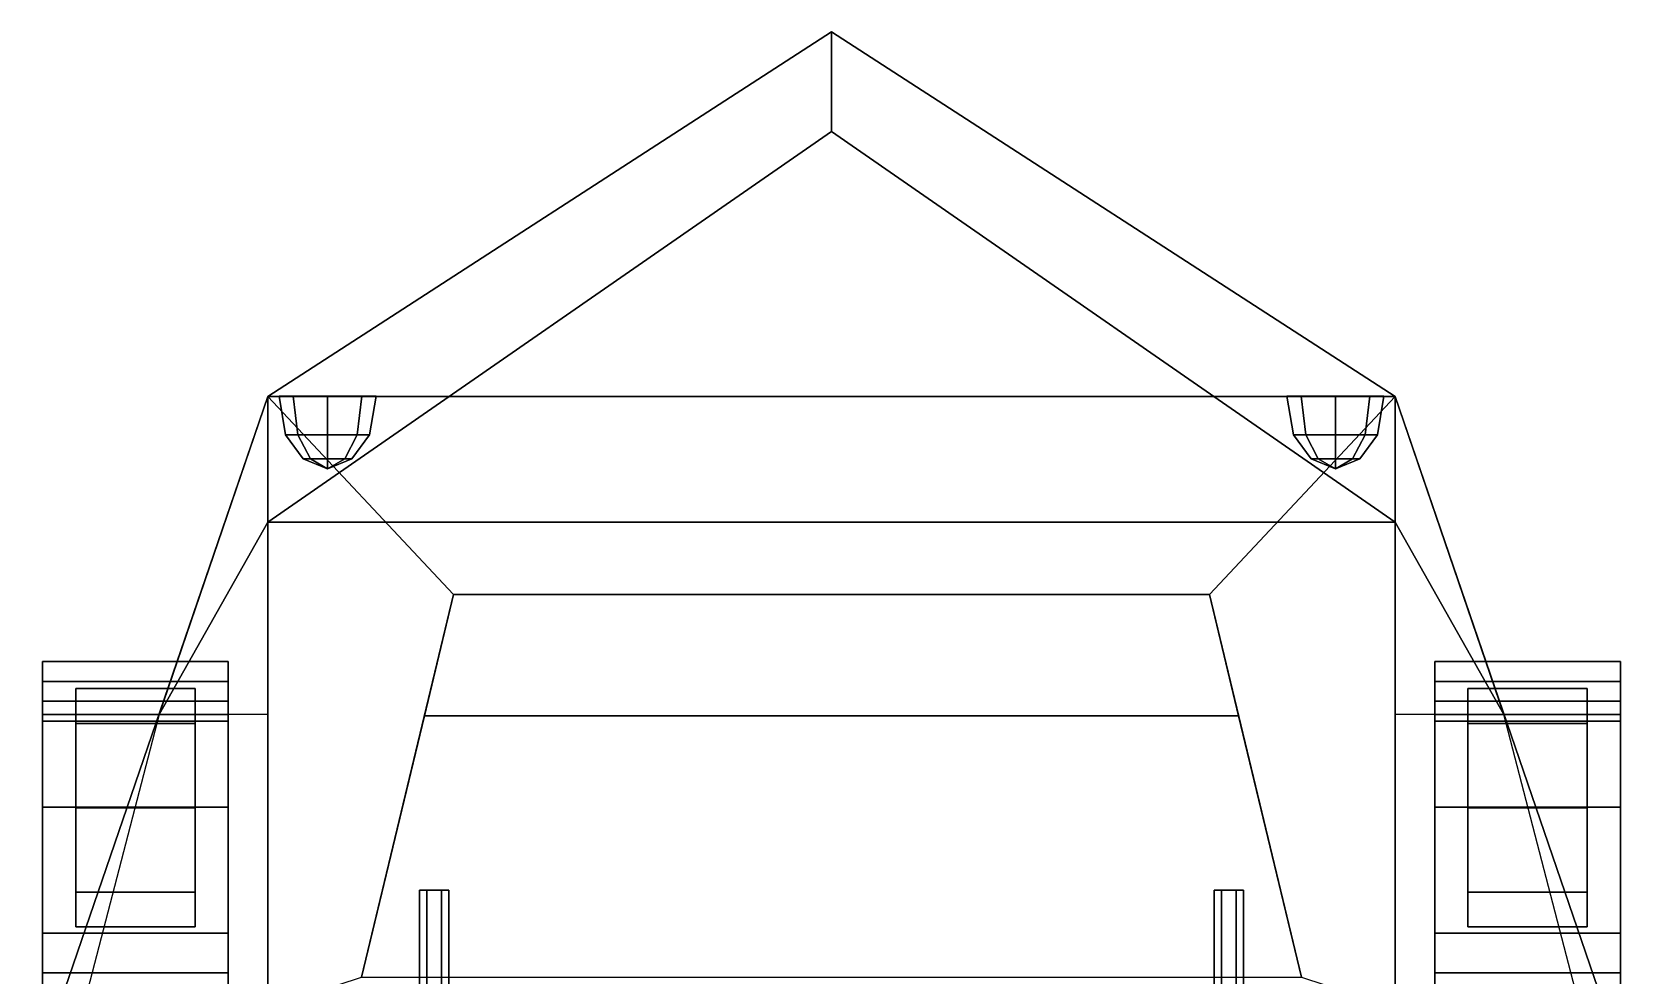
# Model space of a CAD drawing. Extents: x -1.6 to 3, y -6.1 to 13.
# Drawn here: x -1.65 to 1.65, y 3.484 to 5.432 of the extents above; entities that cross this region are included whole.
import ezdxf

# ---------------------------------------------------------------- set-up
doc = ezdxf.new("R2010")
doc.units = 0
doc.layers.get('0').update_dxf_attribs({"linetype": 'CONTINUOUS'})
for name, color, linetype in [('MG', 1, 'CONTINUOUS'), ('TRACKS', 3, 'CONTINUOUS'), ('WHEELS', 2, 'CONTINUOUS')]:
    doc.layers.add(name, color=color, linetype=linetype)

msp = doc.modelspace()

# ---------------------------------------------------------------- linework, layer by layer
for points in [[(1.163, 4.6792, 2.16), (0, 5.4318, 2.0523), (0, 5.4318, 2.0523), (-1.163, 4.6792, 2.16)], [(0, 5.4318, 2.0523), (0, 5.4318, 1.9292), (-1.163, 4.6792, 1.93), (-1.163, 4.6792, 2.16)], [(0, 5.4318, 1.9292), (0, 5.2265, 1.4229), (-1.163, 4.4193, 1.0672), (-1.163, 4.6792, 1.93)], [(1.163, 4.6792, 1.93), (0, 5.4318, 1.9292), (0, 5.4318, 2.0523), (1.163, 4.6792, 2.16)], [(1.163, 4.4193, 1.0672), (0, 5.2265, 1.4229), (0, 5.4318, 1.9292), (1.163, 4.6792, 1.93)], [(1.163, 4.4193, 1.0672), (-1.163, 4.4193, 1.0672), (0, 5.2265, 1.4229)], [(-1.163, 4.6792, 1.93), (-1.65, 3.2563, 1.93), (-1.65, 3.2563, 2.16), (-1.163, 4.6792, 2.16)], [(-1.3878, 4.0225, 1.37), (-1.65, 3.01, 1.3272), (-1.65, 3.2563, 1.93), (-1.163, 4.6792, 1.93)], [(-1.163, 4.6792, 2.16), (-1.65, 3.2563, 2.16), (-0.97, 3.48, 2.16), (-0.78, 4.27, 2.16)], [(-1.163, 4.4193, 1.0672), (-1.3878, 4.0225, 1.37), (-1.163, 4.6792, 1.93)], [(-1.163, 4.6792, 2.16), (-0.78, 4.27, 2.16), (0.78, 4.27, 2.16), (1.163, 4.6792, 2.16)], [(-0.9693, 4.68, 2.3307), (-0.94, 4.68, 2.26), (-1.1107, 4.68, 2.1893), (-1.14, 4.68, 2.26)], [(-1.04, 4.68, 2.36), (-0.9693, 4.68, 2.3307), (-1.14, 4.68, 2.26), (-1.1107, 4.68, 2.3307)], [(-1.1012, 4.6, 2.3212), (-1.1107, 4.68, 2.3307), (-1.14, 4.68, 2.26), (-1.1266, 4.6, 2.26)], [(-1.1266, 4.6, 2.26), (-1.14, 4.68, 2.26), (-1.1107, 4.68, 2.1893), (-1.1012, 4.6, 2.1988)], [(-0.94, 4.68, 2.26), (-0.9693, 4.68, 2.1893), (-1.04, 4.68, 2.16), (-1.1107, 4.68, 2.1893)], [(-1.1012, 4.6, 2.1988), (-1.1107, 4.68, 2.1893), (-1.04, 4.68, 2.16), (-1.04, 4.6, 2.1734)], [(-1.04, 4.6, 2.3466), (-1.04, 4.68, 2.36), (-1.1107, 4.68, 2.3307), (-1.1012, 4.6, 2.3212)], [(-1.04, 4.6, 2.1734), (-1.04, 4.68, 2.16), (-0.9693, 4.68, 2.1893), (-0.9788, 4.6, 2.1988)], [(-0.9788, 4.6, 2.3212), (-0.9693, 4.68, 2.3307), (-1.04, 4.68, 2.36), (-1.04, 4.6, 2.3466)], [(-0.9534, 4.6, 2.26), (-0.94, 4.68, 2.26), (-0.9693, 4.68, 2.3307), (-0.9788, 4.6, 2.3212)], [(-0.9788, 4.6, 2.1988), (-0.9693, 4.68, 2.1893), (-0.94, 4.68, 2.26), (-0.9534, 4.6, 2.26)], [(0.97, 3.48, 2.16), (1.65, 3.2563, 2.16), (1.163, 4.6792, 2.16), (0.78, 4.27, 2.16)], [(0.9534, 4.6, 2.26), (0.94, 4.68, 2.26), (0.9693, 4.68, 2.1893), (0.9788, 4.6, 2.1988)], [(0.9788, 4.6, 2.3212), (0.9693, 4.68, 2.3307), (0.94, 4.68, 2.26), (0.9534, 4.6, 2.26)], [(1.04, 4.68, 2.36), (1.1107, 4.68, 2.3307), (0.94, 4.68, 2.26), (0.9693, 4.68, 2.3307)], [(1.1107, 4.68, 2.3307), (1.14, 4.68, 2.26), (0.9693, 4.68, 2.1893), (0.94, 4.68, 2.26)], [(0.9788, 4.6, 2.1988), (0.9693, 4.68, 2.1893), (1.04, 4.68, 2.16), (1.04, 4.6, 2.1734)], [(1.04, 4.6, 2.3466), (1.04, 4.68, 2.36), (0.9693, 4.68, 2.3307), (0.9788, 4.6, 2.3212)], [(1.14, 4.68, 2.26), (1.1107, 4.68, 2.1893), (1.04, 4.68, 2.16), (0.9693, 4.68, 2.1893)], [(1.04, 4.6, 2.1734), (1.04, 4.68, 2.16), (1.1107, 4.68, 2.1893), (1.1012, 4.6, 2.1988)], [(1.1012, 4.6, 2.3212), (1.1107, 4.68, 2.3307), (1.04, 4.68, 2.36), (1.04, 4.6, 2.3466)], [(1.1012, 4.6, 2.1988), (1.1107, 4.68, 2.1893), (1.14, 4.68, 2.26), (1.1266, 4.6, 2.26)], [(1.1266, 4.6, 2.26), (1.14, 4.68, 2.26), (1.1107, 4.68, 2.3307), (1.1012, 4.6, 2.3212)], [(1.65, 3.2563, 2.16), (1.65, 3.2563, 1.93), (1.163, 4.6792, 1.93), (1.163, 4.6792, 2.16)], [(1.65, 3.2563, 1.93), (1.65, 3.01, 1.3272), (1.3878, 4.0225, 1.37), (1.163, 4.6792, 1.93)], [(1.163, 4.6792, 1.93), (1.3878, 4.0225, 1.37), (1.163, 4.4193, 1.0672)], [(-1.0754, 4.55, 2.2954), (-1.1012, 4.6, 2.3212), (-1.1266, 4.6, 2.26), (-1.09, 4.55, 2.26)], [(-1.09, 4.55, 2.26), (-1.1266, 4.6, 2.26), (-1.1012, 4.6, 2.1988), (-1.0754, 4.55, 2.2246)], [(-1.0754, 4.55, 2.2246), (-1.1012, 4.6, 2.1988), (-1.04, 4.6, 2.1734), (-1.04, 4.55, 2.21)], [(-1.04, 4.55, 2.31), (-1.04, 4.6, 2.3466), (-1.1012, 4.6, 2.3212), (-1.0754, 4.55, 2.2954)], [(-1.04, 4.55, 2.21), (-1.04, 4.6, 2.1734), (-0.9788, 4.6, 2.1988), (-1.0046, 4.55, 2.2246)], [(-1.0046, 4.55, 2.2954), (-0.9788, 4.6, 2.3212), (-1.04, 4.6, 2.3466), (-1.04, 4.55, 2.31)], [(-0.99, 4.55, 2.26), (-0.9534, 4.6, 2.26), (-0.9788, 4.6, 2.3212), (-1.0046, 4.55, 2.2954)], [(-1.0046, 4.55, 2.2246), (-0.9788, 4.6, 2.1988), (-0.9534, 4.6, 2.26), (-0.99, 4.55, 2.26)], [(0.99, 4.55, 2.26), (0.9534, 4.6, 2.26), (0.9788, 4.6, 2.1988), (1.0046, 4.55, 2.2246)], [(1.0046, 4.55, 2.2954), (0.9788, 4.6, 2.3212), (0.9534, 4.6, 2.26), (0.99, 4.55, 2.26)], [(1.0046, 4.55, 2.2246), (0.9788, 4.6, 2.1988), (1.04, 4.6, 2.1734), (1.04, 4.55, 2.21)], [(1.04, 4.55, 2.31), (1.04, 4.6, 2.3466), (0.9788, 4.6, 2.3212), (1.0046, 4.55, 2.2954)], [(1.04, 4.55, 2.21), (1.04, 4.6, 2.1734), (1.1012, 4.6, 2.1988), (1.0754, 4.55, 2.2246)], [(1.0754, 4.55, 2.2954), (1.1012, 4.6, 2.3212), (1.04, 4.6, 2.3466), (1.04, 4.55, 2.31)], [(1.0754, 4.55, 2.2246), (1.1012, 4.6, 2.1988), (1.1266, 4.6, 2.26), (1.09, 4.55, 2.26)], [(1.09, 4.55, 2.26), (1.1266, 4.6, 2.26), (1.1012, 4.6, 2.3212), (1.0754, 4.55, 2.2954)], [(-1.04, 4.53, 2.26), (-1.0754, 4.55, 2.2954), (-1.09, 4.55, 2.26), (-1.04, 4.53, 2.26)], [(-1.04, 4.53, 2.26), (-1.09, 4.55, 2.26), (-1.0754, 4.55, 2.2246), (-1.04, 4.53, 2.26)], [(-1.04, 4.53, 2.26), (-1.04, 4.55, 2.31), (-1.0754, 4.55, 2.2954), (-1.04, 4.53, 2.26)], [(-1.04, 4.53, 2.26), (-1.0754, 4.55, 2.2246), (-1.04, 4.55, 2.21), (-1.04, 4.53, 2.26)], [(-1.04, 4.53, 2.26), (-1.0046, 4.55, 2.2954), (-1.04, 4.55, 2.31), (-1.04, 4.53, 2.26)], [(-1.04, 4.53, 2.26), (-0.99, 4.55, 2.26), (-1.0046, 4.55, 2.2954), (-1.04, 4.53, 2.26)], [(-1.04, 4.53, 2.26), (-1.0046, 4.55, 2.2246), (-0.99, 4.55, 2.26), (-1.04, 4.53, 2.26)], [(-1.04, 4.53, 2.26), (-1.04, 4.55, 2.21), (-1.0046, 4.55, 2.2246), (-1.04, 4.53, 2.26)], [(1.04, 4.53, 2.26), (0.99, 4.55, 2.26), (1.0046, 4.55, 2.2246), (1.04, 4.53, 2.26)], [(1.04, 4.53, 2.26), (1.0046, 4.55, 2.2954), (0.99, 4.55, 2.26), (1.04, 4.53, 2.26)], [(1.04, 4.53, 2.26), (1.0046, 4.55, 2.2246), (1.04, 4.55, 2.21), (1.04, 4.53, 2.26)], [(1.04, 4.53, 2.26), (1.04, 4.55, 2.31), (1.0046, 4.55, 2.2954), (1.04, 4.53, 2.26)], [(1.04, 4.53, 2.26), (1.04, 4.55, 2.21), (1.0754, 4.55, 2.2246), (1.04, 4.53, 2.26)], [(1.04, 4.53, 2.26), (1.0754, 4.55, 2.2246), (1.09, 4.55, 2.26), (1.04, 4.53, 2.26)], [(1.04, 4.53, 2.26), (1.09, 4.55, 2.26), (1.0754, 4.55, 2.2954), (1.04, 4.53, 2.26)], [(1.04, 4.53, 2.26), (1.0754, 4.55, 2.2954), (1.04, 4.55, 2.31), (1.04, 4.53, 2.26)], [(-1.163, 4.4193, 1.0672), (-1.163, 4.0225, 1.37), (-1.3878, 4.0225, 1.37)], [(-1.163, 4.4193, 1.0672), (-1.163, 2.9827, 0.4241), (-1.163, 0.903, 1.2861), (-1.163, 3.01, 1.3272)], [(1.163, 4.4193, 1.0672), (1.163, 2.9827, 0.4241), (-1.163, 2.9827, 0.4241), (-1.163, 4.4193, 1.0672)], [(-1.163, 4.4193, 1.0672), (-1.163, 4.4193, 1.0672), (-1.163, 3.01, 1.3272), (-1.163, 4.0225, 1.37)], [(1.163, 0.903, 1.2861), (1.163, 2.9827, 0.4241), (1.163, 4.4193, 1.0672), (1.163, 3.01, 1.3272)], [(1.163, 3.01, 1.3272), (1.163, 4.4193, 1.0672), (1.163, 4.4193, 1.0672), (1.163, 4.0225, 1.37)], [(1.163, 4.4193, 1.0672), (1.3878, 4.0225, 1.37), (1.163, 4.0225, 1.37)], [(-0.78, 4.27, 2.16), (-0.97, 3.48, 2.16), (-0.97, 3.48, 2.76), (-0.84, 4.02, 2.76)], [(0.84, 4.02, 2.76), (0.78, 4.27, 2.16), (-0.78, 4.27, 2.16), (-0.84, 4.02, 2.76)], [(0.97, 3.48, 2.76), (0.97, 3.48, 2.16), (0.78, 4.27, 2.16), (0.84, 4.02, 2.76)], [(-0.84, 4.02, 2.76), (-0.97, 3.48, 2.76), (0.97, 3.48, 2.76), (0.84, 4.02, 2.76)]]:
    msp.add_3dface(points)
at = {"layer": 'MG'}
for points in [[(-0.805, 3.66, 3.244), (-0.835, 3.66, 3.244), (-0.85, 3.66, 3.27), (-0.79, 3.66, 3.27)], [(-0.79, 3.66, 3.27), (-0.85, 3.66, 3.27), (-0.835, 3.66, 3.296), (-0.805, 3.66, 3.296)], [(-0.85, 3.66, 3.27), (-0.835, 3.66, 3.244), (-0.835, 3.13, 3.244), (-0.85, 3.13, 3.27)], [(-0.835, 3.66, 3.296), (-0.85, 3.66, 3.27), (-0.85, 3.13, 3.27), (-0.835, 3.13, 3.296)], [(-0.835, 3.66, 3.244), (-0.805, 3.66, 3.244), (-0.805, 3.13, 3.244), (-0.835, 3.13, 3.244)], [(-0.805, 3.66, 3.296), (-0.835, 3.66, 3.296), (-0.835, 3.13, 3.296), (-0.805, 3.13, 3.296)], [(-0.805, 3.66, 3.244), (-0.79, 3.66, 3.27), (-0.79, 3.13, 3.27), (-0.805, 3.13, 3.244)], [(-0.79, 3.66, 3.27), (-0.805, 3.66, 3.296), (-0.805, 3.13, 3.296), (-0.79, 3.13, 3.27)], [(0.805, 3.66, 3.296), (0.79, 3.66, 3.27), (0.79, 3.13, 3.27), (0.805, 3.13, 3.296)], [(0.79, 3.66, 3.27), (0.805, 3.66, 3.244), (0.805, 3.13, 3.244), (0.79, 3.13, 3.27)], [(0.85, 3.66, 3.27), (0.79, 3.66, 3.27), (0.805, 3.66, 3.296), (0.835, 3.66, 3.296)], [(0.835, 3.66, 3.244), (0.805, 3.66, 3.244), (0.79, 3.66, 3.27), (0.85, 3.66, 3.27)], [(0.835, 3.66, 3.296), (0.805, 3.66, 3.296), (0.805, 3.13, 3.296), (0.835, 3.13, 3.296)], [(0.805, 3.66, 3.244), (0.835, 3.66, 3.244), (0.835, 3.13, 3.244), (0.805, 3.13, 3.244)], [(0.85, 3.66, 3.27), (0.835, 3.66, 3.296), (0.835, 3.13, 3.296), (0.85, 3.13, 3.27)], [(0.835, 3.66, 3.244), (0.85, 3.66, 3.27), (0.85, 3.13, 3.27), (0.835, 3.13, 3.244)]]:
    msp.add_3dface(points, dxfattribs=at)
at = {"layer": 'TRACKS'}
for points in [[(-1.2451, 4.132, 0.9577), (-1.2451, 4.0225, 0.7251), (-1.6282, 4.0225, 0.7251), (-1.6282, 4.132, 0.9577)], [(-1.6282, 4.132, 0.9577), (-1.6282, 4.0225, 0.7251), (-1.6282, 4.0088, 0.7662), (-1.6282, 4.0909, 0.9577)], [(-1.2451, 4.0499, 1.163), (-1.2451, 4.132, 0.9577), (-1.6282, 4.132, 0.9577), (-1.6282, 4.0499, 1.163)], [(-1.6282, 4.0499, 1.163), (-1.6282, 4.132, 0.9577), (-1.6282, 4.0909, 0.9577), (-1.6282, 4.0225, 1.1356)], [(-1.2451, 4.0088, 0.7662), (-1.2451, 4.0225, 0.7251), (-1.2451, 4.132, 0.9577), (-1.2451, 4.0909, 0.9577)], [(-1.2451, 4.0909, 0.9577), (-1.2451, 4.132, 0.9577), (-1.2451, 4.0499, 1.163), (-1.2451, 4.0225, 1.1356)], [(1.2451, 4.0499, 1.163), (1.2451, 4.132, 0.9577), (1.2451, 4.0909, 0.9577), (1.2451, 4.0225, 1.1356)], [(1.6282, 4.0499, 1.163), (1.6282, 4.132, 0.9577), (1.2451, 4.132, 0.9577), (1.2451, 4.0499, 1.163)], [(1.2451, 4.132, 0.9577), (1.2451, 4.0225, 0.7251), (1.2451, 4.0088, 0.7662), (1.2451, 4.0909, 0.9577)], [(1.6282, 4.132, 0.9577), (1.6282, 4.0225, 0.7251), (1.2451, 4.0225, 0.7251), (1.2451, 4.132, 0.9577)], [(1.6282, 4.0909, 0.9577), (1.6282, 4.132, 0.9577), (1.6282, 4.0499, 1.163), (1.6282, 4.0225, 1.1356)], [(1.6282, 4.0088, 0.7662), (1.6282, 4.0225, 0.7251), (1.6282, 4.132, 0.9577), (1.6282, 4.0909, 0.9577)], [(-1.6282, 4.0909, 0.9577), (-1.6282, 4.0088, 0.7662), (-1.2451, 4.0088, 0.7662), (-1.2451, 4.0909, 0.9577)], [(-1.6282, 4.0225, 1.1356), (-1.6282, 4.0909, 0.9577), (-1.2451, 4.0909, 0.9577), (-1.2451, 4.0225, 1.1356)], [(1.2451, 4.0225, 1.1356), (1.2451, 4.0909, 0.9577), (1.6282, 4.0909, 0.9577), (1.6282, 4.0225, 1.1356)], [(1.2451, 4.0909, 0.9577), (1.2451, 4.0088, 0.7662), (1.6282, 4.0088, 0.7662), (1.6282, 4.0909, 0.9577)], [(-1.2451, 3.831, 1.2724), (-1.2451, 4.0499, 1.163), (-1.6282, 4.0499, 1.163), (-1.6282, 3.831, 1.2724)], [(-1.6282, 3.831, 1.2724), (-1.6282, 4.0499, 1.163), (-1.6282, 4.0225, 1.1356), (-1.6282, 3.831, 1.2314)], [(-1.2451, 4.0225, 1.1356), (-1.2451, 4.0499, 1.163), (-1.2451, 3.831, 1.2724), (-1.2451, 3.831, 1.2314)], [(1.2451, 3.831, 1.2724), (1.2451, 4.0499, 1.163), (1.2451, 4.0225, 1.1356), (1.2451, 3.831, 1.2314)], [(1.6282, 3.831, 1.2724), (1.6282, 4.0499, 1.163), (1.2451, 4.0499, 1.163), (1.2451, 3.831, 1.2724)], [(1.6282, 4.0225, 1.1356), (1.6282, 4.0499, 1.163), (1.6282, 3.831, 1.2724), (1.6282, 3.831, 1.2314)], [(-1.6282, 3.831, 1.2314), (-1.6282, 4.0225, 1.1356), (-1.2451, 4.0225, 1.1356), (-1.2451, 3.831, 1.2314)], [(-1.6282, 4.0225, 0.7251), (-1.6282, 3.4889, 0.301), (-1.6282, 3.4889, 0.3421), (-1.6282, 4.0088, 0.7662)], [(-1.2451, 4.0225, 0.7251), (-1.2451, 3.4889, 0.301), (-1.6282, 3.4889, 0.301), (-1.6282, 4.0225, 0.7251)], [(-1.6282, 4.0088, 0.7662), (-1.6282, 3.4889, 0.3421), (-1.2451, 3.4889, 0.3421), (-1.2451, 4.0088, 0.7662)], [(-1.2451, 3.4889, 0.3421), (-1.2451, 3.4889, 0.301), (-1.2451, 4.0225, 0.7251), (-1.2451, 4.0088, 0.7662)], [(1.2451, 3.831, 1.2314), (1.2451, 4.0225, 1.1356), (1.6282, 4.0225, 1.1356), (1.6282, 3.831, 1.2314)], [(1.6282, 4.0225, 0.7251), (1.6282, 3.4889, 0.301), (1.2451, 3.4889, 0.301), (1.2451, 4.0225, 0.7251)], [(1.2451, 4.0225, 0.7251), (1.2451, 3.4889, 0.301), (1.2451, 3.4889, 0.3421), (1.2451, 4.0088, 0.7662)], [(1.2451, 4.0088, 0.7662), (1.2451, 3.4889, 0.3421), (1.6282, 3.4889, 0.3421), (1.6282, 4.0088, 0.7662)], [(1.6282, 3.4889, 0.3421), (1.6282, 3.4889, 0.301), (1.6282, 4.0225, 0.7251), (1.6282, 4.0088, 0.7662)], [(-1.6282, 3.571, 1.163), (-1.6282, 3.831, 1.2314), (-1.2451, 3.831, 1.2314), (-1.2451, 3.571, 1.163)], [(-1.6282, 3.571, 1.204), (-1.6282, 3.831, 1.2724), (-1.6282, 3.831, 1.2314), (-1.6282, 3.571, 1.163)], [(-1.2451, 3.571, 1.204), (-1.2451, 3.831, 1.2724), (-1.6282, 3.831, 1.2724), (-1.6282, 3.571, 1.204)], [(-1.2451, 3.831, 1.2314), (-1.2451, 3.831, 1.2724), (-1.2451, 3.571, 1.204), (-1.2451, 3.571, 1.163)], [(1.2451, 3.571, 1.163), (1.2451, 3.831, 1.2314), (1.6282, 3.831, 1.2314), (1.6282, 3.571, 1.163)], [(1.2451, 3.571, 1.204), (1.2451, 3.831, 1.2724), (1.2451, 3.831, 1.2314), (1.2451, 3.571, 1.163)], [(1.6282, 3.571, 1.204), (1.6282, 3.831, 1.2724), (1.2451, 3.831, 1.2724), (1.2451, 3.571, 1.204)], [(1.6282, 3.831, 1.2314), (1.6282, 3.831, 1.2724), (1.6282, 3.571, 1.204), (1.6282, 3.571, 1.163)], [(-1.6282, 3.0374, 1.0946), (-1.6282, 3.571, 1.163), (-1.2451, 3.571, 1.163), (-1.2451, 3.0374, 1.0946)], [(-1.6282, 3.0374, 1.1356), (-1.6282, 3.571, 1.204), (-1.6282, 3.571, 1.163), (-1.6282, 3.0374, 1.0946)], [(-1.2451, 3.0374, 1.1356), (-1.2451, 3.571, 1.204), (-1.6282, 3.571, 1.204), (-1.6282, 3.0374, 1.1356)], [(-1.2451, 3.571, 1.163), (-1.2451, 3.571, 1.204), (-1.2451, 3.0374, 1.1356), (-1.2451, 3.0374, 1.0946)], [(1.6282, 3.0374, 1.1356), (1.6282, 3.571, 1.204), (1.2451, 3.571, 1.204), (1.2451, 3.0374, 1.1356)], [(1.2451, 3.0374, 1.1356), (1.2451, 3.571, 1.204), (1.2451, 3.571, 1.163), (1.2451, 3.0374, 1.0946)], [(1.2451, 3.0374, 1.0946), (1.2451, 3.571, 1.163), (1.6282, 3.571, 1.163), (1.6282, 3.0374, 1.0946)], [(1.6282, 3.571, 1.163), (1.6282, 3.571, 1.204), (1.6282, 3.0374, 1.1356), (1.6282, 3.0374, 1.0946)], [(-1.6282, 3.4889, 0.3421), (-1.6282, 2.969, 0.0821), (-1.2451, 2.969, 0.0821), (-1.2451, 3.4889, 0.3421)], [(-1.6282, 3.4889, 0.301), (-1.6282, 2.969, 0.041), (-1.6282, 2.969, 0.0821), (-1.6282, 3.4889, 0.3421)], [(-1.2451, 3.4889, 0.301), (-1.2451, 2.969, 0.041), (-1.6282, 2.969, 0.041), (-1.6282, 3.4889, 0.301)], [(-1.2451, 2.969, 0.0821), (-1.2451, 2.969, 0.041), (-1.2451, 3.4889, 0.301), (-1.2451, 3.4889, 0.3421)], [(1.2451, 3.4889, 0.301), (1.2451, 2.969, 0.041), (1.2451, 2.969, 0.0821), (1.2451, 3.4889, 0.3421)], [(1.2451, 3.4889, 0.3421), (1.2451, 2.969, 0.0821), (1.6282, 2.969, 0.0821), (1.6282, 3.4889, 0.3421)], [(1.6282, 3.4889, 0.301), (1.6282, 2.969, 0.041), (1.2451, 2.969, 0.041), (1.2451, 3.4889, 0.301)], [(1.6282, 2.969, 0.0821), (1.6282, 2.969, 0.041), (1.6282, 3.4889, 0.301), (1.6282, 3.4889, 0.3421)]]:
    msp.add_3dface(points, dxfattribs=at)
at = {"layer": 'WHEELS'}
for points in [[(-1.3135, 4.0041, 1.1341), (-1.3135, 4.0763, 0.96), (-1.5597, 4.0763, 0.96), (-1.5597, 4.0041, 1.1341)], [(-1.3135, 4.0763, 0.96), (-1.3135, 4.0041, 0.7859), (-1.5597, 4.0041, 0.7859), (-1.5597, 4.0763, 0.96)], [(-1.5597, 4.0041, 0.7859), (-1.5597, 3.83, 0.7137), (-1.5597, 3.6559, 0.7859), (-1.5597, 4.0763, 0.96)], [(-1.5597, 4.0763, 0.96), (-1.5597, 3.6559, 0.7859), (-1.5597, 3.5837, 0.96), (-1.5597, 4.0041, 1.1341)], [(-1.3135, 3.6559, 1.1341), (-1.3135, 4.0763, 0.96), (-1.3135, 4.0041, 1.1341), (-1.3135, 3.83, 1.2063)], [(-1.3135, 3.5837, 0.96), (-1.3135, 4.0041, 0.7859), (-1.3135, 4.0763, 0.96), (-1.3135, 3.6559, 1.1341)], [(1.3135, 4.0763, 0.96), (1.3135, 3.6559, 0.7859), (1.3135, 3.5837, 0.96), (1.3135, 4.0041, 1.1341)], [(1.3135, 4.0041, 0.7859), (1.3135, 3.83, 0.7137), (1.3135, 3.6559, 0.7859), (1.3135, 4.0763, 0.96)], [(1.5597, 4.0763, 0.96), (1.5597, 4.0041, 0.7859), (1.3135, 4.0041, 0.7859), (1.3135, 4.0763, 0.96)], [(1.5597, 4.0041, 1.1341), (1.5597, 4.0763, 0.96), (1.3135, 4.0763, 0.96), (1.3135, 4.0041, 1.1341)], [(1.5597, 3.5837, 0.96), (1.5597, 4.0041, 0.7859), (1.5597, 4.0763, 0.96), (1.5597, 3.6559, 1.1341)], [(1.5597, 3.6559, 1.1341), (1.5597, 4.0763, 0.96), (1.5597, 4.0041, 1.1341), (1.5597, 3.83, 1.2063)], [(-1.3135, 3.83, 1.2063), (-1.3135, 4.0041, 1.1341), (-1.5597, 4.0041, 1.1341), (-1.5597, 3.83, 1.2063)], [(-1.3135, 4.0041, 0.7859), (-1.3135, 3.83, 0.7137), (-1.5597, 3.83, 0.7137), (-1.5597, 4.0041, 0.7859)], [(-1.5597, 4.0041, 1.1341), (-1.5597, 3.5837, 0.96), (-1.5597, 3.6559, 1.1341), (-1.5597, 3.83, 1.2063)], [(-1.3135, 3.6559, 0.7859), (-1.3135, 3.83, 0.7137), (-1.3135, 4.0041, 0.7859), (-1.3135, 3.5837, 0.96)], [(1.5597, 4.0041, 0.7859), (1.5597, 3.83, 0.7137), (1.3135, 3.83, 0.7137), (1.3135, 4.0041, 0.7859)], [(1.3135, 4.0041, 1.1341), (1.3135, 3.5837, 0.96), (1.3135, 3.6559, 1.1341), (1.3135, 3.83, 1.2063)], [(1.5597, 3.83, 1.2063), (1.5597, 4.0041, 1.1341), (1.3135, 4.0041, 1.1341), (1.3135, 3.83, 1.2063)], [(1.5597, 3.6559, 0.7859), (1.5597, 3.83, 0.7137), (1.5597, 4.0041, 0.7859), (1.5597, 3.5837, 0.96)], [(-1.3135, 3.6559, 1.1341), (-1.3135, 3.83, 1.2063), (-1.5597, 3.83, 1.2063), (-1.5597, 3.6559, 1.1341)], [(-1.3135, 3.83, 0.7137), (-1.3135, 3.6559, 0.7859), (-1.5597, 3.6559, 0.7859), (-1.5597, 3.83, 0.7137)], [(1.5597, 3.83, 0.7137), (1.5597, 3.6559, 0.7859), (1.3135, 3.6559, 0.7859), (1.3135, 3.83, 0.7137)], [(1.5597, 3.6559, 1.1341), (1.5597, 3.83, 1.2063), (1.3135, 3.83, 1.2063), (1.3135, 3.6559, 1.1341)], [(-1.3135, 3.5837, 0.96), (-1.3135, 3.6559, 1.1341), (-1.5597, 3.6559, 1.1341), (-1.5597, 3.5837, 0.96)], [(-1.3135, 3.6559, 0.7859), (-1.3135, 3.5837, 0.96), (-1.5597, 3.5837, 0.96), (-1.5597, 3.6559, 0.7859)], [(1.5597, 3.6559, 0.7859), (1.5597, 3.5837, 0.96), (1.3135, 3.5837, 0.96), (1.3135, 3.6559, 0.7859)], [(1.5597, 3.5837, 0.96), (1.5597, 3.6559, 1.1341), (1.3135, 3.6559, 1.1341), (1.3135, 3.5837, 0.96)]]:
    msp.add_3dface(points, dxfattribs=at)

doc.saveas('drawing.dxf')
